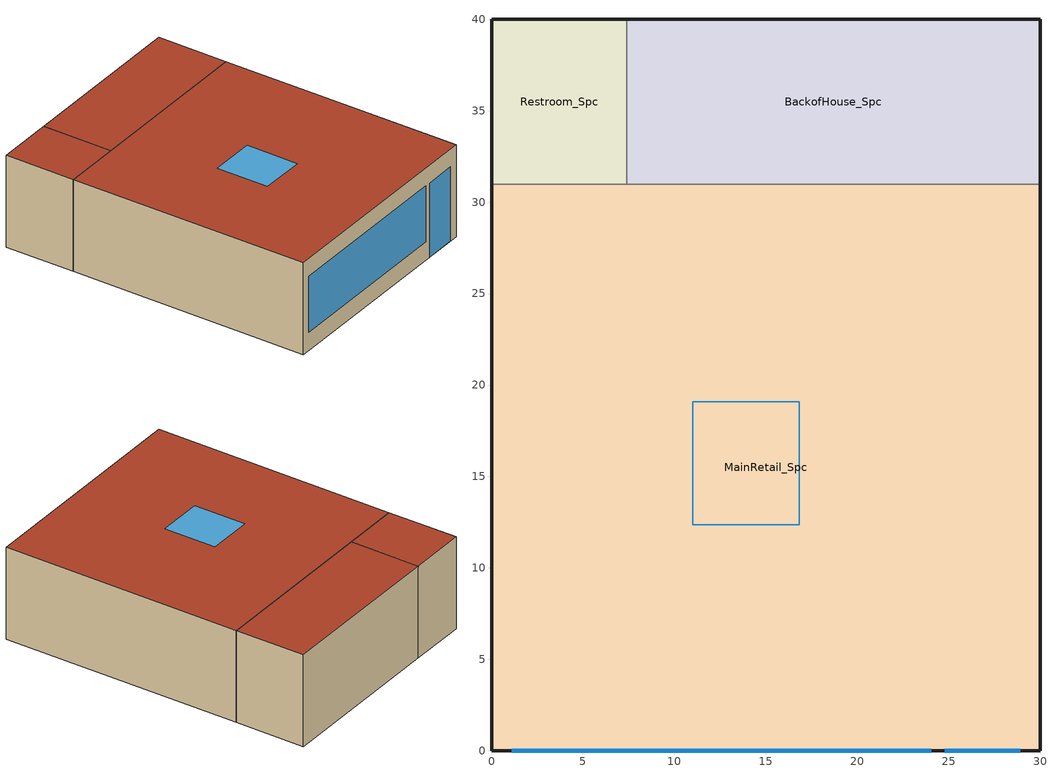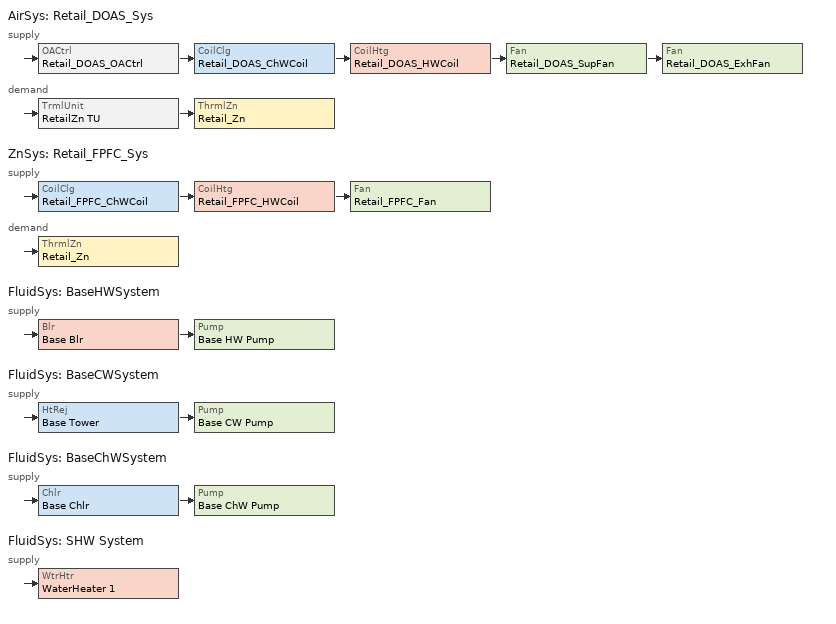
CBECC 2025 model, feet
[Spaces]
Restroom_Spc
 floor ground (000 ExtSlabCarpet 4in ClimateZone 1-8): 7.39,40 7.39,30.97 0,30.97 0,40 z0
 wall outside (ASHRAE 189.1-2009 ExtWall WoodFrame ClimateZone 4-8): 7.39,40 0,40 0,30.97 z0:12
 wall to MainRetail_Spc (000 Interior Partition): 0,30.97 7.39,30.97 z0:12
 wall to BackofHouse_Spc (000 Interior Partition): 7.39,30.97 7.39,40 z0:12
 roof outside (ASHRAE 189.1-2009 ExtRoof IEAD ClimateZone 2-5): 7.39,30.97 7.39,40 0,40 0,30.97 z12
MainRetail_Spc
 floor ground (000 ExtSlabCarpet 4in ClimateZone 1-8): 30,30.97 30,0 0,0 0,30.97 z0
 wall outside (ASHRAE 189.1-2009 ExtWall WoodFrame ClimateZone 4-8): 0,30.97 0,0 30,0 30,30.97 z0:12
 wall to BackofHouse_Spc (000 Interior Partition): 30,30.97 7.39,30.97 z0:12
 window (FixedWindow): 1.1,0 24.04,0 z2.39:9.71
 window (GlassDoor): 24.8,0 28.91,0 z0:9.69
 roof outside (ASHRAE 189.1-2009 ExtRoof IEAD ClimateZone 2-5): 30,0 30,30.97 0,30.97 0,0 z12
 skylight (Skylight): 16.83,12.36 16.83,19.09 11,19.09 11,12.36 z12
BackofHouse_Spc
 floor ground (000 ExtSlabCarpet 4in ClimateZone 1-8): 30,40 30,30.97 7.39,30.97 7.39,40 z0
 wall outside (ASHRAE 189.1-2009 ExtWall WoodFrame ClimateZone 4-8): 30,30.97 30,40 7.39,40 z0:12
 roof outside (ASHRAE 189.1-2009 ExtRoof IEAD ClimateZone 2-5): 30,30.97 30,40 7.39,40 7.39,30.97 z12
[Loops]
AirSys 'Retail_DOAS_Sys'
 supply: OACtrl 'Retail_DOAS_OACtrl' > CoilClg 'Retail_DOAS_ChWCoil' > CoilHtg 'Retail_DOAS_HWCoil' > Fan 'Retail_DOAS_SupFan' > Fan 'Retail_DOAS_ExhFan'
 demand: TrmlUnit 'RetailZn TU' > ThrmlZn 'Retail_Zn'
ZnSys 'Retail_FPFC_Sys'
 supply: CoilClg 'Retail_FPFC_ChWCoil' > CoilHtg 'Retail_FPFC_HWCoil' > Fan 'Retail_FPFC_Fan'
 demand: ThrmlZn 'Retail_Zn'
FluidSys 'BaseHWSystem'
 supply: Blr 'Base Blr' > Pump 'Base HW Pump'
FluidSys 'BaseCWSystem'
 supply: HtRej 'Base Tower' > Pump 'Base CW Pump'
FluidSys 'BaseChWSystem'
 supply: Chlr 'Base Chlr' > Pump 'Base ChW Pump'
FluidSys 'SHW System'
 supply: WtrHtr 'WaterHeater 1'
[Proj]
SmallRetail_DOAS: ZipCode=95814; HVACAutoSizing=0; RunTitle=Retail_Demo; AnalysisType=Title24Compliance; AirBarrier=Air barrier - not verified
[Bldg]
StripMall: TotStoryCnt=1; AboveGrdStoryCnt=1
[ConsAssm]
Name | CompatibleSurfType | SlabType | SlabInsOrientation | SlabInsThrmlR | MatRef[1] | MatRef[2] | MatRef[3]
000 ExtSlabCarpet 4in ClimateZone 1-8 | UndergroundFloor | UnheatedSlabOnGrade | 24inHorizontal | R10
ASHRAE 189.1-2009 ExtRoof IEAD ClimateZone 2-5 | Roof |  |  |  | Roofing Mat | Roof Insulation | 5/8 GWB
000 Interior Partition | InteriorWall |  |  |  | 5/8 GWB | Wood Wall Frm/Cav | 5/8 GWB
ASHRAE 189.1-2009 ExtWall WoodFrame ClimateZone 4-8 | ExteriorWall |  |  |  | Ext Clad Mat | Wood Wall Frm/Cav | 5/8 GWB
[FenCons] CertificationMthd=NFRCRated; SHGC=0.32; VT=0.5
Name | FenType | FenProdType | AssmContext | GlzTint | UFactor | SkyltGlz | SkyltCurb
FixedWindow | VerticalFenestration | FixedWindow | SiteBuilt | ClearGlazing | 0.38
GlassDoor | VerticalFenestration | GlazedDoor | Manufactured | ClearGlazing | 0.45
Skylight | Skylight | FixedWindow | Manufactured |  | 0.5 | Glass | CurbMounted
[Mat]
Roofing Mat: CodeCat=Roofing; CodeItem=Built-up roofing - 3/8 in.
Roof Insulation: CodeCat=Insulation Board; CodeItem=Expanded Polystyrene - EPS - 3 in. R13
5/8 GWB: CodeCat=Bldg Board and Siding; CodeItem=Gypsum Board - 5/8 in.
Ext Clad Mat: CodeCat=Bldg Board and Siding; CodeItem=Fiber cement board - 88 lb/ft3 - 1/2 in.
Wood Wall Frm/Cav: CodeCat=Composite; FrmMat=Wood; FrmConfig=Wall16inOC; FrmDepth=5_5In; CavityIns=21
[Story]
Building Story 1
[Spc] Story=Building Story 1; SHWFluidSegRef=SHW Supply
Name | CondgType | ThrmlZnRef | Vol | SpcFuncDefaultsRef | SpcFunc
Restroom_Spc | Unconditioned | Back_Zn | 801.163 | BackofHouse | Storage, Commercial/Industrial (Warehouse)
BackofHouse_Spc | Unconditioned | Back_Zn | 2449.79 | BackofHouse | Storage, Commercial/Industrial (Warehouse)
MainRetail_Spc |  | Retail_Zn | 11149 | Retail_Defaults
[ThrmlZn]
Name | Type | PriAirCondgSysRef[1] | VentSysRef | ClgTstatSchRef | HtgTstatSchRef | VentCtrlMthd | VentSpecMthd
Back_Zn | Unconditioned
Retail_Zn | Conditioned | Retail_FPFC_Sys | Retail_DOAS_Sys | AssemblyClgSetPt | AssemblyHtgSetPt | CO2Sensors | Sum
[AirSys]
Retail_DOAS_Sys: Type=DOASCV; CtrlZnRef=Retail_Zn; AvailSchRef=RetailHVACAvail; HtgDsgnSupAirTemp=70; ClgCtrl=NoSATControl
[AirSeg] Sys=Retail_DOAS_Sys
Name | Type | Path
Retail_DOAS_SupSeg | Supply | Ducted
Retail_DOAS_ExhSeg | Exhaust
[CoilClg] Type=ChilledWater; FluidSegInRef=BaseChWPrimSupSeg; FluidSegOutRef=BaseChWPrimRetSeg
Name | Sys
Retail_DOAS_ChWCoil | Retail_DOAS_Sys
Retail_FPFC_ChWCoil | Retail_FPFC_Sys
[CoilHtg] Type=HotWater; FluidSegInRef=BaseHWPrimSupSeg; FluidSegOutRef=BaseHWPrimRetSeg
Name | Sys
Retail_DOAS_HWCoil | Retail_DOAS_Sys
Retail_FPFC_HWCoil | Retail_FPFC_Sys
[Fan]
Name | Sys | CtrlMthd | CentType | PwrIdx
Retail_DOAS_SupFan | Retail_DOAS_Sys | ConstantVolume | ForwardCurved | 0.5
Retail_DOAS_ExhFan | Retail_DOAS_Sys |  |  | 0.5
Retail_FPFC_Fan | Retail_FPFC_Sys | TwoSpeed
[OACtrl]
Retail_DOAS_OACtrl: Sys=Retail_DOAS_Sys; EconoCtrlMthd=DifferentialDryBulb; EconoIntegration=NonIntegrated; EconoHiTempLockout=75; EconoLowTempLockout=60; MaxOARat=1; AirSegSupRef=Retail_DOAS_SupSeg; AirSegRetRef=Retail_DOAS_ExhSeg
[TrmlUnit]
RetailZn TU: Sys=Retail_DOAS_Sys; Type=Uncontrolled; ZnServedRef=Retail_Zn; PriAirSegRef=Retail_DOAS_SupSeg
[ZnSys]
Retail_FPFC_Sys: Type=FPFC; AvailSchRef=RetailHVACAvail; FanCtrl=Cycling
[FluidSys]
Name | Type
BaseHWSystem | HotWater
BaseCWSystem | CondenserWater
BaseChWSystem | ChilledWater
SHW System | ServiceHotWater
[FluidSeg]
Name | Sys | Type | Src
BaseHWPrimSupSeg | BaseHWSystem | PrimarySupply
BaseHWPrimRetSeg | BaseHWSystem | PrimaryReturn
BaseCWPrimSupSeg | BaseCWSystem | PrimarySupply
BaseCWPrimRetSeg | BaseCWSystem | PrimaryReturn
BaseChWPrimSupSeg | BaseChWSystem | PrimarySupply
BaseChWPrimRetSeg | BaseChWSystem | PrimaryReturn
SHW Supply | SHW System | PrimarySupply
SHW MakeUp | SHW System | MakeupFluid | MunicipalWater
[Blr]
Base Blr: Sys=BaseHWSystem; Type=HotWater; FuelSrc=Gas; DraftType=MechanicalNoncondensing; FluidSegInRef=BaseHWPrimRetSeg; FluidSegOutRef=BaseHWPrimSupSeg
[Pump]
Name | Sys | SpdCtrl
Base HW Pump | BaseHWSystem | ConstantSpeed
Base CW Pump | BaseCWSystem | ConstantSpeed
Base ChW Pump | BaseChWSystem | VariableSpeed
[HtRej]
Base Tower: Sys=BaseCWSystem; Type=OpenTower; FanType=Axial; ModCtrl=VariableSpeedDrive; FluidSegInRef=BaseCWPrimRetSeg; FluidSegOutRef=BaseCWPrimSupSeg
[Chlr]
Base Chlr: Sys=BaseChWSystem; Type=Screw; FuelSrc=Electric; CndsrType=Fluid; CndsrFluidSegInRef=BaseCWPrimSupSeg; CndsrFluidSegOutRef=BaseCWPrimRetSeg; EvapFluidSegInRef=BaseChWPrimRetSeg; EvapFluidSegOutRef=BaseChWPrimSupSeg; KwPerTon=0.56; IPLVKwPerTon=0.5
[SpcFuncDefaults] SpcFunc=Retail Sales Area (Retail Merchandise Sales); OccSchRef=RetailOccupancy; IntLtgRegSchRef=RetailLights; RecptSchRef=RetailReceptacle; GasEqpSchRef=RetailGasEquip; CommRfrgEqpSchRef=RetailRefrigeration; HotWtrHtgSchRef=RetailServiceHotWater; InfSchRef[1]=RetailInfiltration
Name | IntLPDReg | RecptPwrDens
Retail_Defaults | 0.8
BackofHouse | 0 | 0
[WtrHtr]
WaterHeater 1: Sys=SHW System; FluidSegOutRef=SHW Supply; FluidSegMakeupRef=SHW MakeUp; StorCap=20; FuelSrc=Electricity; CapRtd=10000
[SchDay]
Name | Type | Hr
OnDay | Fraction | ( 1, 1, 1, 1, 1, 1, 1, 1, 1, 1, 1, 1, 1, 1, 1, 1, 1, 1, 1, 1, 1, 1, 1, 1 )
OffDay | Fraction | ( 0, 0, 0, 0, 0, 0, 0, 0, 0, 0, 0, 0, 0, 0, 0, 0, 0, 0, 0, 0, 0, 0, 0, 0 )
RetailOccupancySun | Fraction | ( 0, 0, 0, 0, 0, 0, 0, 0, 0, 0.1, 0.2, 0.2, 0.4, 0.4, 0.4, 0.4, 0.4, 0.2, 0.1, 0, 0, 0, 0, 0 )
RetailOccupancyWD | Fraction | ( 0, 0, 0, 0, 0, 0, 0, 0.1, 0.2, 0.5, 0.5, 0.7, 0.7, 0.7, 0.7, 0.8, 0.7, 0.5, 0.5, 0.3, 0.3, 0, 0, 0 )
RetailOccupancySat | Fraction | ( 0, 0, 0, 0, 0, 0, 0, 0.1, 0.2, 0.5, 0.6, 0.8, 0.8, 0.8, 0.8, 0.8, 0.8, 0.6, 0.2, 0.2, 0.2, 0.1, 0, 0 )
RetailServiceHotWaterSun | Fraction | ( 0.07, 0.07, 0.07, 0.06, 0.06, 0.06, 0.07, 0.1, 0.12, 0.14, 0.29, 0.31, 0.36, 0.36, 0.34, 0.35, 0.37, 0.34, 0.25, 0.27, 0.21, 0.16, 0.1, 0.06 )
RetailServiceHotWaterWD | Fraction | ( 0.04, 0.05, 0.05, 0.04, 0.04, 0.04, 0.04, 0.15, 0.23, 0.32, 0.41, 0.57, 0.62, 0.61, 0.5, 0.45, 0.46, 0.47, 0.42, 0.34, 0.33, 0.23, 0.13, 0.08 )
RetailServiceHotWaterSat | Fraction | ( 0.11, 0.1, 0.08, 0.06, 0.06, 0.06, 0.07, 0.2, 0.24, 0.27, 0.42, 0.54, 0.59, 0.6, 0.49, 0.48, 0.47, 0.46, 0.44, 0.36, 0.29, 0.22, 0.16, 0.13 )
RetailLightsSun | Fraction | ( 0.05, 0.05, 0.05, 0.05, 0.05, 0.05, 0.05, 0.05, 0.1, 0.1, 0.4, 0.4, 0.55, 0.55, 0.55, 0.55, 0.55, 0.4, 0.2, 0.05, 0.05, 0.05, 0.05, 0.05 )
RetailLightsWD | Fraction | ( 0.05, 0.05, 0.05, 0.05, 0.05, 0.05, 0.05, 0.2, 0.5, 0.85, 0.85, 0.85, 0.85, 0.85, 0.85, 0.85, 0.85, 0.85, 0.55, 0.55, 0.5, 0.2, 0.05, 0.05 )
RetailLightsSat | Fraction | ( 0.05, 0.05, 0.05, 0.05, 0.05, 0.05, 0.05, 0.1, 0.3, 0.55, 0.85, 0.85, 0.85, 0.85, 0.85, 0.85, 0.85, 0.85, 0.5, 0.3, 0.3, 0.1, 0.05, 0.05 )
RetailReceptacleSun | Fraction | ( 0.05, 0.05, 0.05, 0.05, 0.05, 0.05, 0.05, 0.05, 0.1, 0.1, 0.4, 0.4, 0.6, 0.6, 0.6, 0.6, 0.6, 0.4, 0.2, 0.05, 0.05, 0.05, 0.05, 0.05 )
RetailReceptacleWD | Fraction | ( 0.05, 0.05, 0.05, 0.05, 0.05, 0.05, 0.05, 0.2, 0.5, 0.9, 0.9, 0.9, 0.9, 0.9, 0.9, 0.9, 0.9, 0.9, 0.6, 0.6, 0.5, 0.2, 0.05, 0.05 )
RetailReceptacleSat | Fraction | ( 0.05, 0.05, 0.05, 0.05, 0.05, 0.05, 0.05, 0.1, 0.3, 0.6, 0.9, 0.9, 0.9, 0.9, 0.9, 0.9, 0.9, 0.9, 0.5, 0.3, 0.3, 0.1, 0.05, 0.05 )
RetailGasEquipSun; RetailGasEquipWD; RetailGasEquipSat | Fraction | ( 0, 0, 0, 0, 0, 0, 0, 0.5, 0.5, 0.75, 0.9, 0.9, 0.9, 0.75, 0.75, 0.9, 0.9, 0.9, 0.75, 0.5, 0.5, 0, 0, 0 )
RetailRefrigerationSun; RetailRefrigerationWD; RetailRefrigerationSat | Fraction | ( 0.9, 0.9, 0.9, 0.9, 0.9, 0.9, 0.9, 0.9, 0.9, 0.9, 0.9, 0.9, 0.9, 0.9, 0.9, 0.9, 0.9, 0.9, 0.9, 0.9, 0.9, 0.9, 0.9, 0.9 )
RetailInfiltrationSun | Fraction | ( 1, 1, 1, 1, 1, 1, 1, 1, 0.25, 0.25, 0.25, 0.25, 0.25, 0.25, 0.25, 0.25, 0.25, 0.25, 0.25, 1, 1, 1, 1, 1 )
RetailInfiltrationWD | Fraction | ( 1, 1, 1, 1, 1, 1, 0.25, 0.25, 0.25, 0.25, 0.25, 0.25, 0.25, 0.25, 0.25, 0.25, 0.25, 0.25, 0.25, 0.25, 0.25, 1, 1, 1 )
RetailInfiltrationSat | Fraction | ( 1, 1, 1, 1, 1, 1, 0.25, 0.25, 0.25, 0.25, 0.25, 0.25, 0.25, 0.25, 0.25, 0.25, 0.25, 0.25, 0.25, 0.25, 0.25, 0.25, 1, 1 )
RetailHVACAvailSun | OnOff | ( 0, 0, 0, 0, 0, 0, 0, 0, 1, 1, 1, 1, 1, 1, 1, 1, 1, 1, 1, 0, 0, 0, 0, 0 )
RetailHVACAvailWD | OnOff | ( 0, 0, 0, 0, 0, 0, 1, 1, 1, 1, 1, 1, 1, 1, 1, 1, 1, 1, 1, 1, 1, 0, 0, 0 )
RetailHVACAvailSat | OnOff | ( 0, 0, 0, 0, 0, 0, 1, 1, 1, 1, 1, 1, 1, 1, 1, 1, 1, 1, 1, 1, 1, 1, 0, 0 )
AssemblyHtgSetPtSun; AssemblyHtgSetPtWD; AssemblyHtgSetPtSat | Temperature | ( 60, 60, 60, 60, 60, 60, 60, 70, 70, 70, 70, 70, 70, 70, 70, 70, 70, 70, 70, 70, 70, 70, 70, 60 )
AssemblyClgSetPtSun; AssemblyClgSetPtWD; AssemblyClgSetPtSat | Temperature | ( 85, 85, 85, 85, 85, 85, 85, 75, 75, 75, 75, 75, 75, 75, 75, 75, 75, 75, 75, 75, 75, 75, 75, 85 )
[Sch] EndMonth[1]=12; EndDay[1]=31
Name | Type | SchWeekRef[1]
RetailOccupancy | Fraction | RetailOccupancyWk
RetailServiceHotWater | Fraction | RetailServiceHotWaterWk
RetailLights | Fraction | RetailLightsWk
RetailReceptacle | Fraction | RetailReceptacleWk
RetailGasEquip | Fraction | RetailGasEquipWk
RetailRefrigeration | Fraction | RetailRefrigerationWk
RetailInfiltration | Fraction | RetailInfiltrationWk
RetailHVACAvail | OnOff | RetailHVACAvailWk
AssemblyHtgSetPt | Temperature | AssemblyHtgSetPtWk
AssemblyClgSetPt | Temperature | AssemblyClgSetPtWk
[SchWeek]
Name | Type | SchDaySunRef | SchDayMonRef | SchDayTueRef | SchDayWedRef | SchDayThuRef | SchDayFriRef | SchDaySatRef | SchDayHolRef | SchDayClgDDRef | SchDayHtgDDRef
RetailOccupancyWk | Fraction | RetailOccupancySun | RetailOccupancyWD | RetailOccupancyWD | RetailOccupancyWD | RetailOccupancyWD | RetailOccupancyWD | RetailOccupancySat | RetailOccupancySun | OnDay | OffDay
RetailServiceHotWaterWk | Fraction | RetailServiceHotWaterSun | RetailServiceHotWaterWD | RetailServiceHotWaterWD | RetailServiceHotWaterWD | RetailServiceHotWaterWD | RetailServiceHotWaterWD | RetailServiceHotWaterSat | RetailServiceHotWaterSun | OnDay | OffDay
RetailLightsWk | Fraction | RetailLightsSun | RetailLightsWD | RetailLightsWD | RetailLightsWD | RetailLightsWD | RetailLightsWD | RetailLightsSat | RetailLightsSun | OnDay | OffDay
RetailReceptacleWk | Fraction | RetailReceptacleSun | RetailReceptacleWD | RetailReceptacleWD | RetailReceptacleWD | RetailReceptacleWD | RetailReceptacleWD | RetailReceptacleSat | RetailReceptacleSun | OnDay | OffDay
RetailGasEquipWk | Fraction | RetailGasEquipSun | RetailGasEquipWD | RetailGasEquipWD | RetailGasEquipWD | RetailGasEquipWD | RetailGasEquipWD | RetailGasEquipSat | RetailGasEquipSun | OnDay | OffDay
RetailRefrigerationWk | Fraction | RetailRefrigerationSun | RetailRefrigerationWD | RetailRefrigerationWD | RetailRefrigerationWD | RetailRefrigerationWD | RetailRefrigerationWD | RetailRefrigerationSat | RetailRefrigerationSun | OnDay | OffDay
RetailInfiltrationWk | Fraction | RetailInfiltrationSun | RetailInfiltrationWD | RetailInfiltrationWD | RetailInfiltrationWD | RetailInfiltrationWD | RetailInfiltrationWD | RetailInfiltrationSat | RetailInfiltrationSun | RetailInfiltrationWD | RetailInfiltrationWD
RetailHVACAvailWk | OnOff | RetailHVACAvailSun | RetailHVACAvailWD | RetailHVACAvailWD | RetailHVACAvailWD | RetailHVACAvailWD | RetailHVACAvailWD | RetailHVACAvailSat | RetailHVACAvailSun | OnDay | OnDay
AssemblyHtgSetPtWk | Temperature | AssemblyHtgSetPtSun | AssemblyHtgSetPtWD | AssemblyHtgSetPtWD | AssemblyHtgSetPtWD | AssemblyHtgSetPtWD | AssemblyHtgSetPtWD | AssemblyHtgSetPtSat | AssemblyHtgSetPtSun | AssemblyHtgSetPtWD | AssemblyHtgSetPtWD
AssemblyClgSetPtWk | Temperature | AssemblyClgSetPtSun | AssemblyClgSetPtWD | AssemblyClgSetPtWD | AssemblyClgSetPtWD | AssemblyClgSetPtWD | AssemblyClgSetPtWD | AssemblyClgSetPtSat | AssemblyClgSetPtSun | AssemblyClgSetPtWD | AssemblyClgSetPtWD
